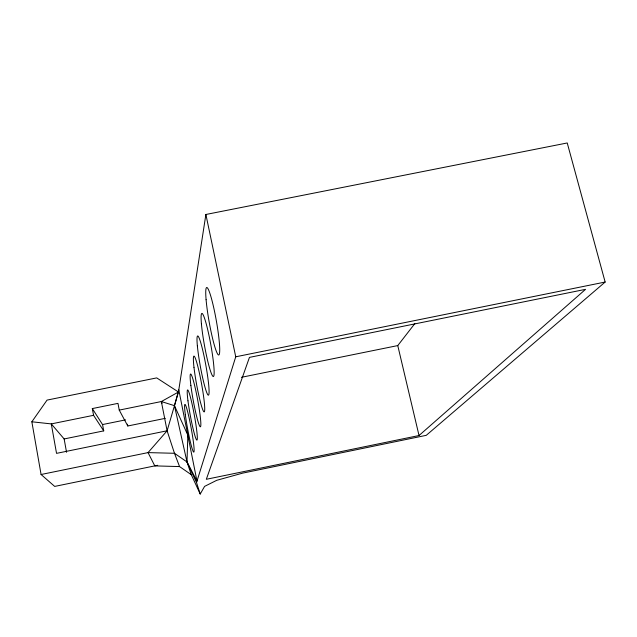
<?xml version="1.0" encoding="UTF-8"?>
<svg xmlns="http://www.w3.org/2000/svg" width="637" height="637" viewBox="0 0 637 637"><rect width="100%" height="100%" fill="white"/><g stroke="black" fill="none" stroke-linecap="round" stroke-linejoin="round"><path stroke-width="0.96" d="M200.217 494.033L196.522 482.575L196.984 481.118L178.798 389.876L174.466 405.673L186.999 461.952L191.291 474.7L200.217 494.033L204.596 486.373L216.731 480.306L242.737 473.108L426.257 435.334L605.15 282.048L567.233 142.967L205.886 214.486L178.471 392.018L167.101 430.787L148.047 452.604L41.079 474.501L31.85 421.79L47.05 400.1L156.71 377.9L178.471 392.018L161.352 401.541L119.246 410.101L117.972 403.372L92.317 408.58L93.567 415.316L103.727 430.883L64.146 438.949L51.294 423.908L31.85 421.79M205.886 214.486L235.738 356.8L196.984 481.118L186.999 461.952L174.474 453.289L148.047 452.604L154.799 465.886L179.562 466.579L191.291 474.7M241.415 377.311L397.767 345.58L414.846 323.58M419.027 435.525L585.538 289.349L249.449 357.389L206.324 479.295L419.027 435.525L397.767 345.58M179.562 466.579L174.474 453.289L167.101 430.787L56.534 453.361L51.294 423.908L93.567 415.316M157.665 465.297L54.686 486.413L41.079 474.501M235.738 356.8L605.15 282.048M92.317 408.58L102.549 424.553L125.616 419.863M119.246 410.101L127.782 425.986L165.294 418.342M167.101 430.787L161.352 401.541L174.466 405.673L187.835 435.167L186.999 461.952L196.522 482.575M161.352 401.541L162.005 403.364M127.432 424.178L127.782 425.986M102.549 424.553L103.727 430.883M64.146 438.949L66.543 452.286M185.319 414.583A24.246 1.815 79.5 0 0 193.592 452.047A24.246 1.815 79.5 0 0 189.189 418.278A24.246 1.815 79.5 0 0 185.319 414.583M187.963 400.808A25.48 2.007 79.5 0 0 196.706 440.024A25.48 2.007 79.5 0 0 192.135 404.304A25.48 2.007 79.5 0 0 187.963 400.808M193.982 367.342A28.386 2.5 79.6 0 0 203.816 411.725A28.386 2.5 79.6 0 0 199.357 372.876A28.386 2.5 79.6 0 0 193.982 367.342M197.366 345.875A30.114 2.811 79.7 0 0 207.726 394.622A30.114 2.811 79.7 0 0 204.103 356.37A30.114 2.811 79.7 0 0 197.366 345.875M201.427 323.978A32.065 3.185 79.7 0 0 212.487 375.814A32.065 3.185 79.7 0 0 208.872 334.887A32.065 3.185 79.7 0 0 201.427 323.978M206.093 299.693A34.294 3.639 79.9 0 0 218.013 354.57A34.294 3.639 79.9 0 0 214.151 309.622A34.294 3.639 79.9 0 0 206.093 299.693M190.885 385.568A26.858 2.237 79.5 0 0 200.145 426.702A26.858 2.237 79.5 0 0 195.4 388.793A26.858 2.237 79.5 0 0 190.885 385.568"/></g></svg>
